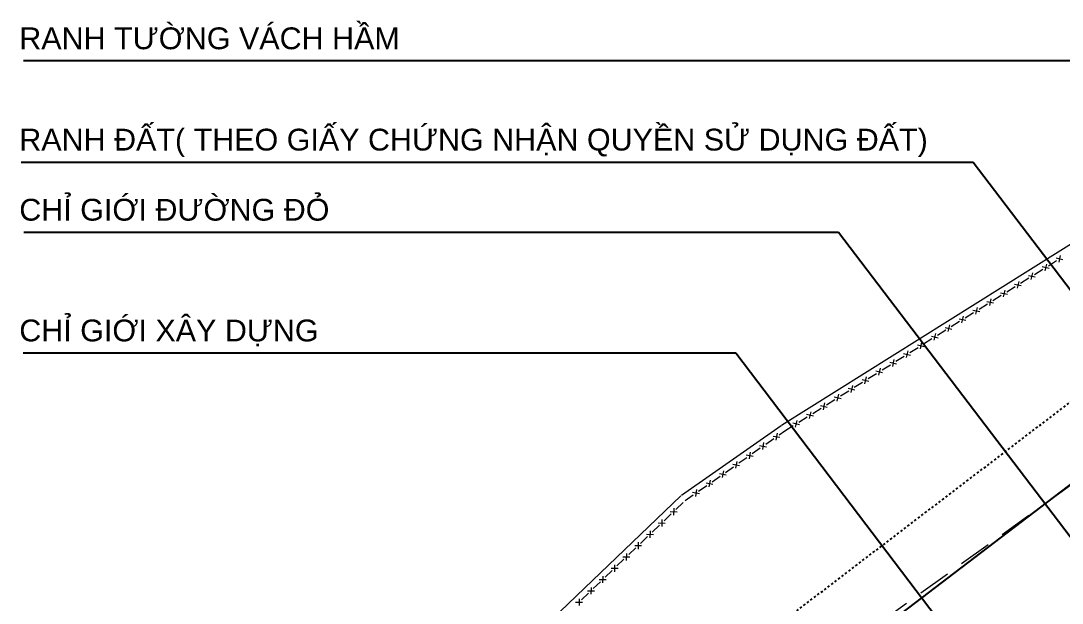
# Model space of a CAD drawing. Header units: millimetres. Extents: x 583747 to 596192, y 2304962 to 2309584.
# Drawn here: x 595599.4 to 595647.15, y 2307335.82 to 2307362.53 of the extents above; entities that cross this region are included whole.
import ezdxf
from ezdxf.xclip import XClip

# ---------------------------------------------------------------- set-up
doc = ezdxf.new("R2010")
doc.units = ezdxf.units.MM
doc.linetypes.add('DASHDOT', pattern=[1, 0.5, -0.25, 0, -0.25])
doc.linetypes.add('{Long Duong}', pattern=[2.3, 1.5, -0.8])
doc.layers.add('A-PLOT LINE', color=6, linetype='DASHDOT')
doc.layers.add('AFP-KERB-LINE', color=2, linetype='Continuous')
for name, color, linetype, lineweight in [('Duong RG Thua', 7, 'Continuous', 0), ('KT-Chu viet', 255, 'Continuous', 20), ('KT-DV', 7, 'Continuous', 0), ('KT-NEN', 250, 'Continuous', 0), ('Long Duong_ Phan Cach chat lieu rair mat', 7, 'Continuous', 0)]:
    doc.layers.add(name, color=color, linetype=linetype, lineweight=lineweight)
doc.styles.add('font unicode ccu', font='arial.ttf')
doc.styles.get("Standard").update_dxf_attribs({"font": 'arial.ttf'})
doc.dimstyles.new('ISO-25', dxfattribs={"dimtxt": 2.5, "dimasz": 2.5, "dimexe": 1.25, "dimexo": 0.625, "dimtad": 1, "dimtxsty": 'Standard', "dimcen": 2.5, "dimadec": 0, "dimazin": 0, "dimtfac": 1, "dimtmove": 0, "dimatfit": 3, "dimfxl": 1, "dimarcsym": 0})

# ---------------------------------------------------------------- blocks, each defined once
blk = doc.blocks.new('wwww1')
at = {"layer": 'Duong RG Thua', "color": 3, "lineweight": 0}
for p, q in [((595634.114, 2307344.031), (595651.915, 2307355.185)), ((595629.53, 2307340.824), (595634.102, 2307344.023)), ((595623.109, 2307334.677), (595629.494, 2307340.795))]:
    blk.add_line(p, q, dxfattribs=at)
at = {"layer": 'Duong RG Thua', "color": 7, "linetype": 'Continuous', "lineweight": 0}
for p, q in [((595646.259, 2307351.42), (595646.188, 2307351.11)), ((595646.349, 2307351.343), (595646.73, 2307351.582)), ((595646.704, 2307351.699), (595647.014, 2307351.627)), ((595646.895, 2307351.818), (595646.823, 2307351.508)), ((595645.624, 2307351.022), (595645.552, 2307350.711)), ((595645.714, 2307350.945), (595646.095, 2307351.184)), ((595646.069, 2307351.301), (595646.379, 2307351.229)), ((595644.797, 2307350.504), (595645.108, 2307350.432)), ((595644.988, 2307350.623), (595644.917, 2307350.313)), ((595645.078, 2307350.547), (595645.459, 2307350.786)), ((595645.433, 2307350.902), (595645.743, 2307350.831)), ((595643.807, 2307349.75), (595644.188, 2307349.989)), ((595644.162, 2307350.106), (595644.472, 2307350.034)), ((595644.353, 2307350.225), (595644.281, 2307349.915)), ((595644.442, 2307350.148), (595644.824, 2307350.387)), ((595643.171, 2307349.352), (595643.553, 2307349.591)), ((595643.526, 2307349.708), (595643.837, 2307349.636)), ((595643.717, 2307349.827), (595643.646, 2307349.517)), ((595642.446, 2307349.031), (595642.374, 2307348.72)), ((595642.536, 2307348.954), (595642.917, 2307349.193)), ((595642.891, 2307349.31), (595643.201, 2307349.238)), ((595643.082, 2307349.429), (595643.01, 2307349.119)), ((595641.811, 2307348.632), (595641.739, 2307348.322)), ((595641.9, 2307348.555), (595642.282, 2307348.794)), ((595642.255, 2307348.911), (595642.565, 2307348.84)), ((595640.984, 2307348.115), (595641.294, 2307348.043)), ((595641.175, 2307348.234), (595641.103, 2307347.924)), ((595641.265, 2307348.157), (595641.646, 2307348.396)), ((595641.62, 2307348.513), (595641.93, 2307348.441)), ((595639.994, 2307347.361), (595640.375, 2307347.6)), ((595640.349, 2307347.717), (595640.659, 2307347.645)), ((595640.54, 2307347.836), (595640.468, 2307347.526)), ((595640.629, 2307347.759), (595641.011, 2307347.998)), ((595639.358, 2307346.963), (595639.739, 2307347.201)), ((595639.713, 2307347.318), (595640.023, 2307347.247)), ((595639.904, 2307347.438), (595639.832, 2307347.127)), ((595638.633, 2307346.641), (595638.561, 2307346.331)), ((595638.723, 2307346.564), (595639.104, 2307346.803)), ((595639.078, 2307346.92), (595639.388, 2307346.848)), ((595639.269, 2307347.039), (595639.197, 2307346.729)), ((595637.997, 2307346.243), (595637.926, 2307345.933)), ((595638.087, 2307346.166), (595638.468, 2307346.405)), ((595638.442, 2307346.522), (595638.752, 2307346.45)), ((595637.171, 2307345.725), (595637.481, 2307345.654)), ((595637.362, 2307345.845), (595637.29, 2307345.534)), ((595637.452, 2307345.768), (595637.833, 2307346.007)), ((595637.806, 2307346.124), (595638.117, 2307346.052)), ((595636.18, 2307344.971), (595636.562, 2307345.21)), ((595636.535, 2307345.327), (595636.846, 2307345.256)), ((595636.726, 2307345.446), (595636.655, 2307345.136)), ((595636.816, 2307345.37), (595637.197, 2307345.609)), ((595635.545, 2307344.573), (595635.926, 2307344.812)), ((595635.9, 2307344.929), (595636.21, 2307344.857)), ((595636.091, 2307345.048), (595636.019, 2307344.738)), ((595634.82, 2307344.252), (595634.748, 2307343.942)), ((595634.909, 2307344.175), (595635.291, 2307344.414)), ((595635.264, 2307344.531), (595635.574, 2307344.459)), ((595635.455, 2307344.65), (595635.384, 2307344.34)), ((595634.004, 2307343.588), (595634.274, 2307343.777)), ((595634.274, 2307343.777), (595634.655, 2307344.016)), ((595634.629, 2307344.133), (595634.939, 2307344.061)), ((595633.389, 2307343.158), (595633.758, 2307343.416)), ((595633.726, 2307343.531), (595634.039, 2307343.475)), ((595633.91, 2307343.66), (595633.854, 2307343.347)), ((595632.681, 2307342.8), (595632.625, 2307342.487)), ((595632.775, 2307342.728), (595633.143, 2307342.986)), ((595633.111, 2307343.101), (595633.424, 2307343.045)), ((595633.296, 2307343.23), (595633.24, 2307342.917)), ((595632.067, 2307342.37), (595632.011, 2307342.057)), ((595632.16, 2307342.298), (595632.529, 2307342.556)), ((595632.496, 2307342.671), (595632.81, 2307342.616)), ((595631.452, 2307341.94), (595631.396, 2307341.627)), ((595631.545, 2307341.868), (595631.914, 2307342.126)), ((595631.882, 2307342.242), (595632.195, 2307342.186)), ((595630.653, 2307341.382), (595630.966, 2307341.326)), ((595630.837, 2307341.511), (595630.782, 2307341.197)), ((595630.931, 2307341.438), (595631.3, 2307341.696)), ((595631.267, 2307341.812), (595631.581, 2307341.756)), ((595630.038, 2307340.952), (595630.352, 2307340.896)), ((595630.223, 2307341.081), (595630.167, 2307340.767)), ((595630.316, 2307341.008), (595630.685, 2307341.266)), ((595629.274, 2307340.168), (595629.599, 2307340.48)), ((595629.702, 2307340.579), (595630.07, 2307340.837)), ((595628.732, 2307339.65), (595629.057, 2307339.961)), ((595629.008, 2307340.07), (595629.326, 2307340.063)), ((595629.17, 2307340.226), (595629.163, 2307339.907)), ((595628.466, 2307339.551), (595628.784, 2307339.544)), ((595628.629, 2307339.707), (595628.622, 2307339.388)), ((595627.924, 2307339.032), (595628.243, 2307339.025)), ((595628.087, 2307339.188), (595628.08, 2307338.869)), ((595628.191, 2307339.131), (595628.516, 2307339.442)), ((595627.383, 2307338.513), (595627.701, 2307338.506)), ((595627.546, 2307338.669), (595627.538, 2307338.351)), ((595627.649, 2307338.612), (595627.974, 2307338.923)), ((595627.004, 2307338.15), (595626.997, 2307337.832)), ((595627.108, 2307338.093), (595627.432, 2307338.404)), ((595626.463, 2307337.631), (595626.455, 2307337.313)), ((595626.566, 2307337.574), (595626.891, 2307337.885)), ((595626.841, 2307337.995), (595627.16, 2307337.987)), ((595625.921, 2307337.112), (595625.914, 2307336.794)), ((595626.024, 2307337.055), (595626.349, 2307337.367)), ((595626.3, 2307337.476), (595626.618, 2307337.468)), ((595625.38, 2307336.593), (595625.372, 2307336.275)), ((595625.483, 2307336.536), (595625.808, 2307336.848)), ((595625.758, 2307336.957), (595626.077, 2307336.949)), ((595624.941, 2307336.017), (595625.266, 2307336.329)), ((595625.217, 2307336.438), (595625.535, 2307336.431)), ((595624.675, 2307335.919), (595624.994, 2307335.912)), ((595624.838, 2307336.075), (595624.831, 2307335.756))]:
    blk.add_line(p, q, dxfattribs=at)
at = {"layer": 'Long Duong_ Phan Cach chat lieu rair mat', "color": 4, "linetype": '{Long Duong}', "lineweight": 0}
blk.add_line((595625.564, 2307325.594), (595656.018, 2307347.501), dxfattribs=at)
blk = doc.blocks.new('road')
at = {"layer": 'AFP-KERB-LINE'}
blk.add_line((3483130, 1281369), (3498970, 1306081), dxfattribs=at)
blk.add_line((3483130, 1281369), (3498970, 1306081), dxfattribs=at)
blk = doc.blocks.new('PLOT')
at = {"layer": 'A-PLOT LINE', "color": 251}
blk.add_line((3480604, 1282987), (3496444, 1307700), dxfattribs=at)
blk = doc.blocks.new('DV')
ref = blk.add_blockref('PLOT', (-3147123, 179596, 0), dxfattribs=dict(rotation=340.0000000045929))
XClip(ref).set_block_clipping_path([(3437700.5976729654, 868981.9081885163), (3912891.8375199828, 1041937.3750337446), (3715693.8178756535, 1583734.481302836), (3240502.5780286361, 1410779.0144576086)])
at = {"layer": 'AFP-KERB-LINE'}
ref = blk.add_blockref('road', (-3147123, 179596, 0), dxfattribs=dict(at, rotation=340.0000000045929))
XClip(ref).set_block_clipping_path([(3424978.7776903473, 904726.3076186823), (3853099.8617473282, 1060549.6388383387), (3670662.8681027722, 1561791.1594749615), (3242541.7840457913, 1405967.828255306)])

msp = doc.modelspace()

# ---------------------------------------------------------------- block references
at = {"layer": 'KT-NEN', "lineweight": 0}
msp.add_blockref('wwww1', (0.167, -0.045, -0.002), dxfattribs=at)

# ---------------------------------------------------------------- next in the draw order: block references
at = {"layer": 'KT-DV', "xscale": 0.001, "yscale": 0.001, "zscale": 0.001}
msp.add_blockref('DV', (595062.1, 2307132.692), dxfattribs=at)

# ---------------------------------------------------------------- next in the draw order: texts
at = {"style": 'font unicode ccu'}
for s, p in [('RANH TƯỜNG VÁCH HẦM', (595599.334, 2307361.226)), ('RANH ĐẤT( THEO GIẤY CHỨNG NHẬN QUYỀN SỬ DỤNG ĐẤT)', (595599.334, 2307356.58)), ('CHỈ GIỚI ĐƯỜNG ĐỎ', (595599.334, 2307353.365, 0)), ('CHỈ GIỚI XÂY DỰNG', (595599.334, 2307347.828, 0))]:
    msp.add_text(s, height=1, dxfattribs=at).set_placement(p)

# ---------------------------------------------------------------- next in the draw order: leaders
at = {"layer": 'KT-Chu viet'}
for points, override in [([(595667.75, 2307336.101, 0), (595649.219, 2307360.687, 0), (595599.522, 2307360.687, 0)], {"dimasz": 2, "dimtad": 0, "dimzin": 0, "dimfxl": 4, "dimtfill": 1, "dimarcsym": 2}), ([(595659.375, 2307334.588, 0), (595643.066, 2307356.036, 0), (595599.418, 2307356.036, 0)], {"dimasz": 2, "dimtad": 0, "dimzin": 0, "dimfxl": 4, "dimtfill": 1, "dimarcsym": 2}), ([(595653.915, 2307330.444), (595636.902, 2307352.821), (595599.542, 2307352.821)], {"dimasz": 2, "dimtad": 0, "dimzin": 0, "dimfxl": 4, "dimtfill": 1, "dimarcsym": 2}), ([(595651.879, 2307321.379), (595632.182, 2307347.284), (595599.517, 2307347.284)], {"dimasz": 2, "dimgap": 0.625, "dimtad": 0, "dimzin": 0, "dimfxl": 4, "dimtfill": 1, "dimarcsym": 2})]:
    msp.add_leader(points, dimstyle='ISO-25', override=override, dxfattribs=at)

doc.saveas('drawing.dxf')
